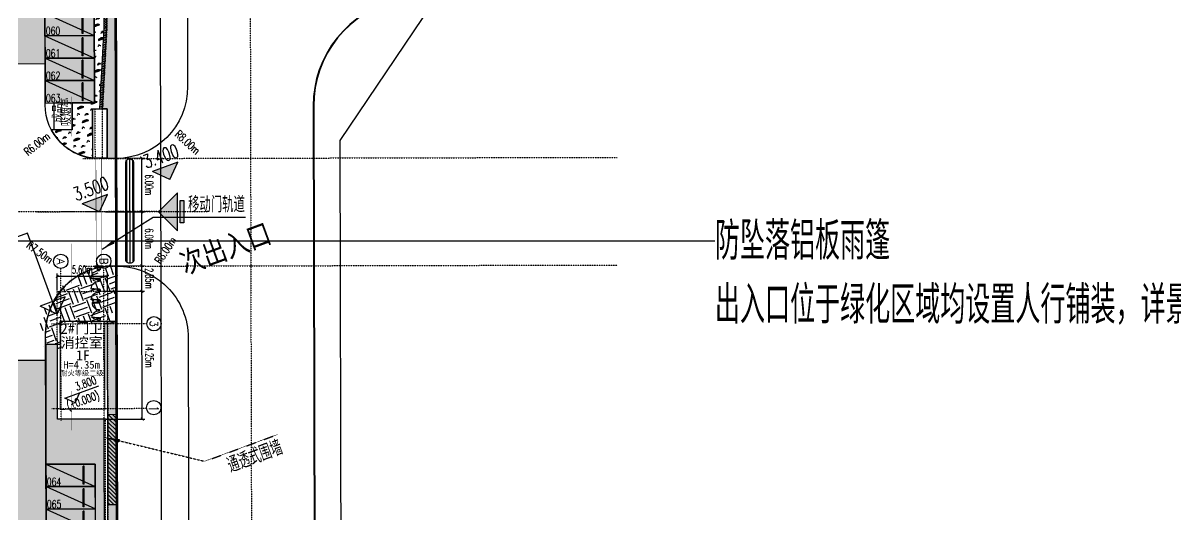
# Model space of a CAD drawing. Extents: x -23635 to 24049, y 82 to 60890.
# Drawn here: x -4063 to -2777, y 2604 to 3152 of the extents above; entities that cross this region are included whole.
import ezdxf
from ezdxf.enums import TextEntityAlignment as Align
from ezdxf.xclip import XClip

# ---------------------------------------------------------------- set-up
doc = ezdxf.new("R2010")
doc.units = 0
for name, pattern in [('10平面$0$DOTE', [2.42, 2, -0.2, 0.02, -0.2]), ('CENTER', [2, 1.25, -0.25, 0.25, -0.25]), ('DASH', [0.35, 0.25, -0.1]), ('DASHDOT', [1, 0.5, -0.25, 0, -0.25]), ('DOTE', [2.42, 2, -0.2, 0.02, -0.2])]:
    doc.linetypes.add(name, pattern=pattern)
for name, color, linetype in [('0-HX', 1, 'Continuous'), ('10平面$0$A-AXIS-DOTE', 14, '10平面$0$DOTE'), ('A-AXIS-D', 1, 'Continuous'), ('A-AXIS-DOTE', 14, 'DOTE'), ('A-AXIS-DP', 126, 'Continuous'), ('A-Car', 155, 'Continuous'), ('A-CURTAIN', 84, 'Continuous'), ('A-HATCH-1', 252, 'Continuous'), ('A-LIN-Dot', 163, 'DASH'), ('A-LIN-V', 9, 'Continuous'), ('A-SFCE', 30, 'Continuous'), ('A-STAIR', 150, 'Continuous'), ('AS-WALL', 40, 'Continuous'), ('AXIS_TEXT', 7, 'Continuous'), ('DIM', 173, 'Continuous'), ('DIM_LEAD', 3, 'Continuous'), ('JT-路缘石线', 5, 'Continuous'), ('JT-道路中心线', 1, 'DASHDOT'), ('JT-道路红线', 7, 'Continuous'), ('PUB_TEXT', 7, 'Continuous'), ('TEXT', 7, 'Continuous'), ('建-尺寸', 3, 'Continuous'), ('建-文字', 7, 'Continuous'), ('建-标高', 3, 'Continuous'), ('建筑物控制线', 7, 'Continuous'), ('总-标高', 3, 'Continuous'), ('黄', 40, 'Continuous')]:
    doc.layers.add(name, color=color, linetype=linetype)
doc.styles.add('_TCH_AXIS', font='COMPLEX', dxfattribs={"bigfont": 'GBCBIG'})
doc.styles.add('_TCH_DIM', font='SIMPLEX', dxfattribs={"bigfont": 'GBCBIG'})
doc.styles.add('A-DIM', font='SIMPLEX', dxfattribs={"bigfont": 'GBCBIG'})
doc.styles.add('A-DIM_T3', font='SIMPLEX', dxfattribs={"width": 0.6, "bigfont": 'GBCBIG'})
doc.styles.add('A-STANDARD', font='SIMPLEX', dxfattribs={"bigfont": 'GBCBIG'})
doc.styles.add('DHTEXT-1', font='ROMANS.shx', dxfattribs={"width": 0.7, "bigfont": 'CHINESE.shx'})
doc.styles.add('黑体', font='simhei.ttf', dxfattribs={"height": 12})
doc.dimstyles.new('A-DIM-300', dxfattribs={"dimscale": 300, "dimtxt": 2.975, "dimasz": 1, "dimexe": 1, "dimexo": 1, "dimgap": 1, "dimtad": 1, "dimlfac": 0.001, "dimzin": 0, "dimdsep": 46, "dimtxsty": 'A-DIM_T3', "dimblk": 'ARCHTICK', "dimcen": 0.09, "dimclrt": 7, "dimazin": 2, "dimtfac": 1, "dimtix": 1, "dimtmove": 2, "dimatfit": 3, "dimfxl": 0, "dimtolj": 1, "dimtzin": 0, "dimarcsym": 0})
pattern_1 = [(20, (440.1, 194.2), (956.276, 2050.7404), [240, -48, 64, -48, 240, -960]), (20, (348.5, 212), (956.276, 2050.7404), [160, -120, 240, -120, 160, -800]), (20, (655.9, 1004.9), (956.276, 2050.7404), [200, -80, 200, -1120]), (20, (-205.4, 1032), (956.276, 2050.7404), [80, -160, 80, -1280]), (110, (-55, 1086.7), (-2050.7404, 956.276), [144, -1456]), (110, (724.4, 348.8), (-2050.7404, 956.276), [160, -1440]), (110, (881.4, 1087), (-2050.7404, 956.276), [160, -1440]), (65, (925.3, 404.9), (-547.2322, 1503.5082), [160, -2102.7417]), (155, (534.4, 262.6), (-1503.5082, -547.2322), [160, -2102.7417]), (83.43495, (877.5, 396), (-547.23223, 1503.5082), [160, -3417.7088]), (95.963757, (799.57, 376.15), (-547.23223, 1503.50819), [160, -6436.969]), (95.963757, (956.55, 1114.36), (-547.23223, 1503.50819), [128, -6468.969]), (95.963757, (-24.93, 1097.67), (-547.23223, 1503.50819), [112, -6484.969]), (124.036243, (649.2, 321.43), (-547.23223, 1503.50819), [160, -6436.969]), (124.036243, (806.2, 1059.64), (-547.23223, 1503.50819), [128, -6468.969]), (124.036243, (-85.07, 1075.8), (-547.23223, 1503.50819), [112, -6484.969]), (136.56505, (576.8, 286.55), (-547.23223, 1503.5082), [160, -3417.7069])]

# ---------------------------------------------------------------- blocks, each defined once
blk = doc.blocks.new('GGRrrrr')
at = {"layer": 'A-CURTAIN'}
h = blk.add_hatch(dxfattribs=at)
h.set_pattern_fill('草坪或沼泽', color=256, scale=400, angle=20)
h.set_pattern_definition(pattern_1)
h.paths.add_polyline_path([(1393117, 618301), (1393293, 540880), (1330517, 532867), (1241738, 527103), (1161599, 521246), (1240383, 783372), (1244595, 797110), (1261186, 852563), (1335771, 847453), (1355485, 842595), (1380777, 840862), (1392640, 828900), (1392845, 738250), (1391845, 738248), (1391806, 755448), (1391306, 755447), (1391786, 764448), (1391641, 828487), (1380333, 839890), (1355330, 841603), (1335616, 846462), (1261915, 851511), (1245552, 796820), (1241340, 783081), (1162975, 522349), (1241669, 528100), (1330421, 533862), (1392291, 541761), (1392117, 618299)])
h.paths.add_polyline_path([(1393076, 636451), (1392076, 636448), (1392063, 641998), (1391564, 641997), (1392042, 650998), (1391887, 720048), (1392887, 720051)])
h = blk.add_hatch(dxfattribs=at)
h.set_pattern_fill('草坪或沼泽', color=256, scale=400, angle=20)
h.set_pattern_definition([(20, (440.1, 194.2), (956.276, 2050.7404), [240, -48, 64, -48, 240, -960]), (20, (348.5, 212), (956.276, 2050.7404), [160, -120, 240, -120, 160, -800]), (20, (655.9, 1004.9), (956.276, 2050.7404), [200, -80, 200, -1120]), (20, (-205.4, 1032), (956.276, 2050.7404), [80, -160, 80, -1280]), (110, (-55, 1086.7), (-2050.7404, 956.276), [144, -1456]), (110, (724.4, 348.8), (-2050.7404, 956.276), [160, -1440]), (110, (881.4, 1087), (-2050.7404, 956.276), [160, -1440]), (65, (925.3, 404.9), (-547.2322, 1503.5082), [160, -2102.7417]), (155, (534.4, 262.6), (-1503.5082, -547.2322), [160, -2102.7417]), (83.43495, (877.5, 396), (-547.23223, 1503.5082), [160, -3417.7088]), (95.963757, (799.57, 376.15), (-547.23223, 1503.50819), [160, -6436.969]), (95.963757, (956.55, 1114.36), (-547.23223, 1503.50819), [128, -6468.969]), (95.963757, (-24.93, 1097.67), (-547.23223, 1503.50819), [112, -6484.969]), (124.036243, (649.2, 321.43), (-547.23223, 1503.50819), [160, -6436.969]), (124.036243, (806.2, 1059.64), (-547.23223, 1503.50819), [128, -6468.969]), (124.036243, (-85.07, 1075.8), (-547.23223, 1503.50819), [112, -6484.969]), (136.56505, (576.8, 286.55), (-547.23223, 1503.5082), [160, -3417.7069])])
edge = h.paths.add_edge_path()
edge.add_line((1391003, 755446), (1391034, 755969))
edge.add_line((1391034, 755969), (1391485, 764440))
edge.add_line((1391485, 764440), (1391241, 828322))
edge.add_line((1391241, 828322), (1380155, 839501))
edge.add_line((1380155, 839501), (1355268, 841206))
edge.add_line((1355268, 841206), (1335554, 846065))
edge.add_line((1335554, 846065), (1262206, 851090))
edge.add_line((1262206, 851090), (1173161, 554852))
edge.add_line((1173161, 554852), (1173522, 554880))
edge.add_line((1173522, 554880), (1259299, 840247))
edge.add_line((1259299, 840247), (1260664, 840250))
edge.add_line((1260664, 840250), (1260651, 845748))
edge.add_line((1260651, 845748), (1335651, 845918))
edge.add_line((1335651, 845918), (1335664, 840421))
edge.add_line((1335664, 840421), (1342663, 840437))
edge.add_line((1342663, 840437), (1342657, 843434))
edge.add_line((1342657, 843434), (1345657, 843441))
edge.add_line((1345657, 843441), (1345664, 840444))
edge.add_line((1345664, 840444), (1365660, 840489))
edge.add_line((1365660, 840489), (1374552, 839873))
edge.add_arc((1367358, 824128), 17311, 5.58026, 65.44235, ccw=False)
edge.add_line((1384586, 825812), (1385553, 825812))
edge.add_line((1385553, 825812), (1390247, 825823))
edge.add_line((1390247, 825823), (1390405, 755445))
edge.add_line((1390405, 755445), (1391003, 755446))
h = blk.add_hatch(dxfattribs=at)
h.set_pattern_fill('草坪或沼泽', color=256, scale=400, angle=20)
h.set_pattern_definition(pattern_1)
edge = h.paths.add_edge_path()
edge.add_arc((1391170, 642458), 6012, 208.01, 263.36815)
edge.add_line((1390476, 636486), (1390464, 641995))
edge.add_line((1390464, 641995), (1391264, 641997))
edge.add_line((1391264, 641997), (1391743, 651004))
edge.add_line((1391743, 651004), (1391711, 665148))
edge.add_line((1391711, 665148), (1390611, 665145))
edge.add_line((1390611, 665145), (1390662, 642645))
edge.add_line((1390662, 642645), (1388162, 642639))
edge.add_line((1388162, 642639), (1388169, 639639))
edge.add_line((1388169, 639639), (1385862, 639634))
h = blk.add_hatch(dxfattribs=at)
h.set_pattern_fill('草坪或沼泽', color=256, scale=400, angle=20)
h.set_pattern_definition(pattern_1)
h.paths.add_polyline_path([(1390890, 542395), (1385390, 542383), (1385392, 541271), (1391890, 542113), (1391743, 607397), (1386543, 607386), (1386524, 615736), (1385223, 615733), (1385253, 602383), (1390753, 602395)])
at = {"layer": 'A-HATCH-1'}
h = blk.add_hatch(dxfattribs=at)
h.set_pattern_fill('EARTH', color=256, scale=500, angle=20.20026)
h.set_pattern_definition([(20.200256636, (-36923192475.8, -17186905227.2), (941.687654134, 2038.022782515), [1587.5, -1587.5]), (20.200256636, (-36923192681.4, -17186904668.5), (941.687654134, 2038.022782515), [1587.5, -1587.5]), (20.200256636, (-36923192887, -17186904109.8), (941.687654134, 2038.022782515), [1587.5, -1587.5]), (110.200256636, (-36923192769.2, -17186903855), (-2038.022782515, 941.687654134), [1587.5, -1587.5]), (110.200256636, (-36923192210.5, -17186903649.5), (-2038.022782515, 941.687654134), [1587.5, -1587.5]), (110.200256636, (-36923191651.8, -17186903443.9), (-2038.022782515, 941.687654134), [1587.5, -1587.5])])
h.paths.add_polyline_path([(1393117, 618301), (1386818, 618287), (1386824, 615736), (1385223, 615733), (1385220, 616983), (1385273, 617890), (1385387, 618573), (1385717, 619684), (1386169, 620650), (1386688, 621457), (1387106, 621973), (1387930, 622770), (1389011, 623518), (1390127, 624037), (1391253, 624355), (1392309, 624488), (1393103, 624490)])
at = {"layer": 'A-CURTAIN'}
blk.add_lwpolyline([(1392291, 541761), (1392117, 618299), (1393117, 618301), (1393293, 540880)], dxfattribs=at)
for points in [[(1393076, 636451), (1392076, 636448), (1392063, 641998), (1391564, 641997), (1392042, 650998), (1391887, 720048), (1392887, 720051)], [(1390890, 542395), (1385390, 542383), (1385392, 541271), (1391890, 542113), (1391743, 607397), (1386543, 607386), (1386524, 615736), (1385223, 615733), (1385253, 602383), (1390753, 602395)]]:
    blk.add_lwpolyline(points, close=True, dxfattribs=at)
blk.add_lwpolyline([(1385862, 639634, 0.2463554), (1390476, 636486), (1390464, 641995), (1391264, 641997), (1391743, 651004), (1391711, 665148), (1390611, 665145), (1390662, 642645), (1388162, 642639), (1388169, 639639), (1385862, 639634)], format="xyb", dxfattribs=at)
at = {"layer": 'A-HATCH-1'}
blk.add_lwpolyline([(1393117, 618301), (1386818, 618287), (1386824, 615736), (1385223, 615733), (1385220, 616983), (1385273, 617890), (1385387, 618573), (1385717, 619684), (1386169, 620650), (1386688, 621457), (1387106, 621973), (1387930, 622770), (1389011, 623518), (1390127, 624037), (1391253, 624355), (1392309, 624488), (1393103, 624490)], close=True, dxfattribs=at)
blk = doc.blocks.new('建筑-停车位-2400x5300')
blk.add_lwpolyline([(-50, 200), (-50, -5300), (2450, -5300), (2450, 200)], close=True)
for points in [[(2450, 200), (-50, -5300)], [(200, -3954), (2200, -3954)], [(200, -4054), (200, -3954)], [(200, -4054), (2200, -4054)], [(2200, -4054), (2200, -3954)]]:
    blk.add_lwpolyline(points)
blk = doc.blocks.new('G$C29A62568')
at = {"layer": 'A-Car', "extrusion": (7.12586e-08, 1.93674e-07, 1), "rotation": 69.79996271005484}
for p in [(40588305089.853416, 3380228874.090048, 3546.926147), (40588304226.606377, 3380226527.858052, 3546.925631), (40588303363.359489, 3380224181.626023, 3546.925115), (40588302500.112396, 3380221835.394013, 3546.924599), (40588287738.589859, 3380181714.826345, 3546.915777), (40588286875.342773, 3380179368.594353, 3546.915261), (40588286012.09581, 3380177022.362358, 3546.914745)]:
    blk.add_blockref('建筑-停车位-2400x5300', p, dxfattribs=at)
blk = doc.blocks.new('G$CD8C487B3')
at = {"layer": 'A-LIN-V'}
blk.add_lwpolyline([(-830, 1420), (1170, 1420), (1170, -1580), (-830, -1580)], close=True, dxfattribs=at)
at = {"layer": '建-文字', "style": 'A-STANDARD'}
for s, p in [('成品', (131, -771)), ('吸烟亭', (1076, -1171))]:
    blk.add_text(s, height=1057.8, rotation=90, dxfattribs=at).set_placement(p)
blk = doc.blocks.new('entry01')
at = {"layer": 'A-AXIS-D', "true_color": 0xf93306}
for points in [[(0, 2.12), (2.12, 0), (0, -2.12)], [(-0.7, -1.25), (-0.3, -1.25), (-0.3, 1.25), (-0.7, 1.25)]]:
    blk.add_hatch(color=20, dxfattribs=at).paths.add_polyline_path(points)
at = {"layer": 'A-AXIS-D', "color": 20, "true_color": 0xf93306}
blk.add_lwpolyline([(0, 2.12), (2.12, 0), (0, -2.12), (0, 2.12)], dxfattribs=at)
blk.add_lwpolyline([(-0.7, -1.25), (-0.3, -1.25), (-0.3, 1.25), (-0.7, 1.25)], close=True, dxfattribs=at)
blk = doc.blocks.new('_ArchTick')
at = {"color": 0, "linetype": 'ByBlock', "const_width": 0.4}
blk.add_lwpolyline([(-0.5, -0.5), (0.5, 0.5)], dxfattribs=at)
blk = doc.blocks.new('*D37')
at = {"layer": 'Defpoints', "color": 0, "transparency": 16777216}
for p in [(105697, -705082), (110050, -705082), (105697, -719332)]:
    blk.add_point(p, dxfattribs=at)
at = {"layer": '建-尺寸', "color": 0, "lineweight": -2, "transparency": 16777216}
for p, q in [((105997, -705082), (110350, -705082)), ((110050, -719332), (110050, -705082)), ((105997, -719332), (110350, -719332))]:
    blk.add_line(p, q, dxfattribs=at)
at = {"layer": '建-尺寸', "color": 0, "lineweight": -2, "transparency": 16777216, "xscale": 300, "yscale": 300, "zscale": 300}
for p, rotation in [((110050, -705082), 90.00000001584644), ((110050, -719332), 270.0000000158465)]:
    blk.add_blockref('_ArchTick', p, dxfattribs=dict(at, rotation=rotation))
at = {"layer": '建-尺寸', "color": 7, "transparency": 16777216, "insert": (110875, -712207), "char_height": 892.5, "attachment_point": 5, "rotation": 270, "style": 'A-DIM_T3'}
blk.add_mtext('\\A1;14.25m', dxfattribs=at)
blk = doc.blocks.new('*D38')
at = {"layer": 'Defpoints', "color": 0, "transparency": 16777216}
for p in [(105697, -702232), (110050, -702232), (105697, -705082)]:
    blk.add_point(p, dxfattribs=at)
at = {"layer": '建-尺寸', "color": 0, "lineweight": -2, "transparency": 16777216}
for p, q in [((105997, -702232), (110350, -702232)), ((110050, -705082), (110050, -702232)), ((105997, -705082), (110350, -705082))]:
    blk.add_line(p, q, dxfattribs=at)
at = {"layer": '建-尺寸', "color": 0, "lineweight": -2, "transparency": 16777216, "xscale": 300, "yscale": 300, "zscale": 300}
for p, rotation in [((110050, -702232), 90.0000000158464), ((110050, -705082), 270.0000000158464)]:
    blk.add_blockref('_ArchTick', p, dxfattribs=dict(at, rotation=rotation))
at = {"layer": '建-尺寸', "color": 7, "transparency": 16777216, "insert": (110875, -703657), "char_height": 892.5, "attachment_point": 5, "rotation": 270, "style": 'A-DIM_T3'}
blk.add_mtext('\\A1;2.85m', dxfattribs=at)
blk = doc.blocks.new('*D39')
at = {"layer": 'Defpoints', "color": 0, "transparency": 16777216}
for p in [(105697, -696232), (110050, -696232), (105697, -702232)]:
    blk.add_point(p, dxfattribs=at)
at = {"layer": '建-尺寸', "color": 0, "lineweight": -2, "transparency": 16777216}
for p, q in [((105997, -696232), (110350, -696232)), ((110050, -702232), (110050, -696232)), ((105997, -702232), (110350, -702232))]:
    blk.add_line(p, q, dxfattribs=at)
at = {"layer": '建-尺寸', "color": 0, "lineweight": -2, "transparency": 16777216, "xscale": 300, "yscale": 300, "zscale": 300}
for p, rotation in [((110050, -696232), 90.00000001584642), ((110050, -702232), 270.0000000158464)]:
    blk.add_blockref('_ArchTick', p, dxfattribs=dict(at, rotation=rotation))
at = {"layer": '建-尺寸', "color": 7, "transparency": 16777216, "insert": (110875, -699232), "char_height": 892.5, "attachment_point": 5, "rotation": 270, "style": 'A-DIM_T3'}
blk.add_mtext('\\A1;6.00m', dxfattribs=at)
blk = doc.blocks.new('*D40')
at = {"layer": 'Defpoints', "color": 0, "transparency": 16777216}
for p in [(105697, -690232), (110050, -690232), (105697, -696232)]:
    blk.add_point(p, dxfattribs=at)
at = {"layer": '建-尺寸', "color": 0, "lineweight": -2, "transparency": 16777216}
for p, q in [((105997, -690232), (110350, -690232)), ((110050, -696232), (110050, -690232)), ((105997, -696232), (110350, -696232))]:
    blk.add_line(p, q, dxfattribs=at)
at = {"layer": '建-尺寸', "color": 0, "lineweight": -2, "transparency": 16777216, "xscale": 300, "yscale": 300, "zscale": 300}
for p, rotation in [((110050, -690232), 90.00000001584647), ((110050, -696232), 270.0000000158465)]:
    blk.add_blockref('_ArchTick', p, dxfattribs=dict(at, rotation=rotation))
at = {"layer": '建-尺寸', "color": 7, "transparency": 16777216, "insert": (110875, -693232), "char_height": 892.5, "attachment_point": 5, "rotation": 270, "style": 'A-DIM_T3'}
blk.add_mtext('\\A1;6.00m', dxfattribs=at)
blk = doc.blocks.new('*D41')
at = {"layer": 'Defpoints', "color": 0, "transparency": 16777216}
for p in [(106197, -703400), (100597, -705278), (106197, -705278)]:
    blk.add_point(p, dxfattribs=at)
at = {"layer": '建-尺寸', "color": 0, "lineweight": -2, "transparency": 16777216}
for p, q in [((100597, -704978), (100597, -703100)), ((100597, -703400), (106197, -703400)), ((106197, -704978), (106197, -703100))]:
    blk.add_line(p, q, dxfattribs=at)
at = {"layer": '建-尺寸', "color": 0, "lineweight": -2, "transparency": 16777216, "xscale": 300, "yscale": 300, "zscale": 300, "rotation": 180}
blk.add_blockref('_ArchTick', (100597, -703400), dxfattribs=at)
at = {"layer": '建-尺寸', "color": 0, "lineweight": -2, "transparency": 16777216, "xscale": 300, "yscale": 300, "zscale": 300}
blk.add_blockref('_ArchTick', (106197, -703400), dxfattribs=at)
at = {"layer": '建-尺寸', "color": 7, "transparency": 16777216, "insert": (103397, -702654), "char_height": 892.5, "attachment_point": 5, "style": 'A-DIM_T3'}
blk.add_mtext('\\A1;5.60m', dxfattribs=at)
blk = doc.blocks.new('DOOR2DLIB$SYSLIB$00000111')
at = {"color": 0}
for p, q in [((-0.5, 0), (-0.5, 0.08)), ((-0.5, 0.08), (-0.46, 0.08)), ((-0.46, 0.08), (-0.46, 0.04)), ((-0.46, 0.04), (-0.42, 0.04)), ((-0.42, 0.04), (-0.42, 0)), ((0.42, 0.78), (0.38, 0.78)), ((0.38, 0.78), (0.38, 0.62)), ((0.42, 0.62), (0.38, 0.62)), ((0.46, 0.92), (0.42, 0.92)), ((0.42, 0.92), (0.42, 0.08)), ((0.42, 0.08), (0.46, 0.08)), ((0.42, 0.04), (0.42, 0)), ((0.46, 0.04), (0.42, 0.04)), ((0.46, 0.08), (0.46, 0.92)), ((0.49, 0.78), (0.46, 0.78)), ((0.49, 0.62), (0.46, 0.62)), ((0.46, 0.08), (0.46, 0.04)), ((0.5, 0.08), (0.46, 0.08)), ((0.49, 0.78), (0.49, 0.62)), ((0.5, 0), (0.5, 0.08)), ((-0.42, 0), (-0.5, 0)), ((-0.5, 0), (-0.5, 0)), ((0.42, 0), (0.5, 0)), ((0.5, 0), (0.5, 0))]:
    blk.add_line(p, q, dxfattribs=at)
blk.add_arc((0.42, 0.08), 0.836, 90, 182.8264, dxfattribs=at)
blk = doc.blocks.new('55555555555555555555555555555')
at = {"layer": '建-文字', "style": 'A-STANDARD', "width": 0.705882}
for s, p in [('060', (40588305724, 3380228851)), ('061', (40588304866, 3380226503)), ('062', (40588304008, 3380224155)), ('063', (40588303150, 3380221807)), ('064', (40588288479, 3380181653)), ('065', (40588287621, 3380179305))]:
    blk.add_text(s, height=892.5, rotation=339.92971, dxfattribs=at).set_placement(p)
blk = doc.blocks.new('39s9d')
at = {"layer": 'A-STAIR'}
for points in [[(2778670, 298867), (2778670, 291667)], [(2778730, 299010), (2778730, 291524)], [(2778874, 299067), (2778866, 299067)], [(2778870, 299067), (2778870, 291467)], [(2779010, 299010), (2779010, 291524)], [(2779070, 291667), (2779070, 298867)]]:
    blk.add_lwpolyline(points, dxfattribs=at)
for centre, start, end in [((2778870, 298867), 360, 180), ((2778870, 291667), 180, 360)]:
    blk.add_arc(centre, 200, start, end, dxfattribs=at)
blk = doc.blocks.new('rrrrrrrrrrrrrrrr')
at = {"layer": 'A-HATCH-1'}
h = blk.add_hatch(dxfattribs=at)
h.set_pattern_fill('编织金属网', color=256, scale=3000)
h.set_pattern_definition([(90, (300, 900), (-1200, 1800), [300, -3300]), (90, (600, 900), (-1200, 1800), [300, -3300]), (45, (300, 1200), (-6000, -5400), [2121.32034356, -8061.01730553]), (135, (600, 1200), (-6000, 5400), [2121.32034356, -8061.01730553])])
h.paths.add_polyline_path([(40588326766.958344, 3380429630.937966), (40588256321.386047, 3380455368.485463), (40588254434.740067, 3380450204.595783), (40588324880.268417, 3380424466.929785)])
h.paths.add_polyline_path([(40588342324.134193, 3380329280.830398), (40588347490.132118, 3380327393.380685), (40588371065.925941, 3380391920.921593), (40588365899.928093, 3380393808.371278), (40588342324.13427, 3380329280.830368)], is_closed=False)
h.paths.add_polyline_path([(40588308203.554443, 3380219865.035484), (40588315924.944313, 3380240998.661614), (40588316864.216049, 3380240655.489169), (40588331963.813477, 3380281983.471902), (40588325858.54319, 3380284214.094292), (40588303037.558533, 3380221752.484622)])
h.paths.add_polyline_path([(40588273800.492409, 3380125702.984636), (40588294390.854446, 3380182059.323965), (40588289224.857323, 3380183946.773546), (40588268634.495239, 3380127590.434074)])
h.paths.add_polyline_path([(40588123180.355591, 3380179894.848302), (40588089539.629158, 3380189554.118116), (40588088022.612953, 3380184270.744923, 0.0051228325), (40588088317.153427, 3380184182.897159), (40588120994.03511, 3380174800.376338, 0.0290502655), (40588121673.630829, 3380174647.317626)])
h = blk.add_hatch(dxfattribs=at)
h.set_pattern_fill('S形人行道砖', color=256, scale=2000)
h.set_pattern_definition([(0, (0, 0), (3000, 1000), [2000, -6000]), (90, (0, 0), (-2000, 2000), [2000, -6000]), (45, (0, 2000), (3000.000000057, 1000.00000002), [1414.4, -4242.4, 1414.4, -4242.5084984])])
h.paths.add_polyline_path([(40588080466.29776, 3380207612.947364), (40588252557.113663, 3380436566.106614), (40588246162.157509, 3380441372.824391), (40588074071.341614, 3380212419.665152)])
h.paths.add_polyline_path([(40588357551.650703, 3380394270.803479), (40588331951.162369, 3380324201.622723), (40588339465.340973, 3380321456.241163), (40588365899.928093, 3380393808.371278), (40588358117.881981, 3380396651.620718, -0.0584664304)])
h.paths.add_polyline_path([(40588320609.304543, 3380293158.672472), (40588297033.339851, 3380228630.663898), (40588304547.518227, 3380225885.282366), (40588328123.48275, 3380290413.291053)])
h.paths.add_polyline_path([(40588266345.495567, 3380144637.261932), (40588273859.674149, 3380141891.880311), (40588293205.688599, 3380194842.409006), (40588285691.510132, 3380197587.790587)])
at = {"layer": 'A-STAIR'}
for p, q in [((40588268257.128662, 3380126557.572247), (40588294218.020264, 3380197613.186259)), ((40588285691.510132, 3380197587.790587), (40588293205.899323, 3380194842.332016))]:
    blk.add_line(p, q, dxfattribs=at)
blk.add_lwpolyline([(40588308334.353333, 3380213216.394466), (40588306545.522636, 3380213869.961883, -0.4142135732), (40588302968.924698, 3380221564.632104), (40588329153.001183, 3380293231.10878)], format="xyb", dxfattribs=at)
for points, elevation in [([(40588303037.558533, 3380221752.484622), (40588308203.554443, 3380219865.035484), (40588315924.944313, 3380240998.661614), (40588316864.216049, 3380240655.489169), (40588331963.813477, 3380281983.471902), (40588325858.54319, 3380284214.094292)], 3538.282224), ([(40588289224.857323, 3380183946.773546), (40588294390.854446, 3380182059.323965), (40588273800.492409, 3380125702.984636), (40588268634.495239, 3380127590.434074)], 3538.273402)]:
    blk.add_lwpolyline(points, dxfattribs=dict(at, elevation=elevation))
for points in [[(40588297033.339851, 3380228630.663898), (40588304547.518227, 3380225885.282366)], [(40588304212.485603, 3380201946.51325), (40588308334.353333, 3380213216.394466)], [(40588304212.485603, 3380201946.51325), (40588303842.302147, 3380202081.763527)]]:
    blk.add_lwpolyline(points, dxfattribs=at)
blk.add_arc((40588301262.562683, 3380195039.391004), 7500, 69.9297114343, 159.9297095514, dxfattribs=at)
at = {"layer": '黄', "linetype": 'DASH', "ltscale": 10}
blk.add_line((40588311087.547897, 3380205902.41041), (40588125031.827629, 3380273879.753901), dxfattribs=at)
at = {"layer": 'A-STAIR', "xscale": 2.389561824646912, "yscale": 1.519782107761846, "rotation": 339.9297035593551}
blk.add_blockref('39s9d', (40581916703.881844, 3382064458.738308), dxfattribs=at)
blk = doc.blocks.new('66666666666666666666')
at = {"layer": 'DIM_LEAD'}
blk.add_hatch(color=256, dxfattribs=at).paths.add_polyline_path([(105616.667, -700380), (106997.278, -699760.393), (106786.705, -699420.307)], flags=17)
at = {"layer": 'A-AXIS-D'}
for centre in [(100997.131, -701734.923), (105797.131, -701734.923), (111381.887, -708712.04), (111331.887, -718057.04)]:
    blk.add_circle(centre, 800, dxfattribs=at)
at = {"layer": 'A-AXIS-DOTE'}
for p, q in [((117391.352, -696232.039), (98332.869, -696232.039)), ((100997.131, -719489.923), (100997.131, -702480)), ((105797.131, -719489.923), (105797.131, -702480)), ((99963.932, -708682.039), (110582.449, -708682.039)), ((99963.932, -718132.039), (110535.41, -718132.039))]:
    blk.add_line(p, q, dxfattribs=at)
at = {"layer": 'A-LIN-Dot'}
blk.add_lwpolyline([(100597.131, -719332.039), (100597.131, -705082.039), (106197.131, -705082.039), (106197.131, -719332.039)], close=True, dxfattribs=at)
at = {"layer": 'A-LIN-V'}
blk.add_lwpolyline([(105697.131, -690231.704), (104797.131, -690231.704)], dxfattribs=at)
at = {"layer": 'A-LIN-V', "linetype": 'DASH', "ltscale": 2, "const_width": 50}
for points in [[(104946.667, -690231.704), (104946.667, -702231.704)], [(105546.667, -690231.704), (105546.667, -702231.704)]]:
    blk.add_lwpolyline(points, dxfattribs=at)
at = {"layer": 'A-LIN-V'}
for points in [[(104797.131, -702431.704), (104797.131, -702231.704), (105697.131, -702231.704), (105697.131, -702431.704)], [(105097.131, -702681.704), (105097.131, -702481.704), (105397.131, -702481.704), (105397.131, -702681.704)], [(105097.131, -703881.704), (105097.131, -703681.704), (105397.131, -703681.704), (105397.131, -703881.704)], [(105097.131, -705081.704), (105097.131, -704881.704), (105397.131, -704881.704), (105397.131, -705081.704)], [(105097.131, -706281.704), (105097.131, -706081.704), (105397.131, -706081.704), (105397.131, -706281.704)], [(105097.131, -708281.704), (105097.131, -708081.704), (105397.131, -708081.704), (105397.131, -708281.704)]]:
    blk.add_lwpolyline(points, close=True, dxfattribs=at)
at = {"layer": 'AS-WALL', "color": 20, "true_color": 0xf72408, "const_width": 100}
blk.add_lwpolyline([(100897.131, -708431.697), (105897.131, -708431.697), (105897.131, -718231.697), (100897.131, -718231.697)], close=True, dxfattribs=at)
at = {"layer": 'DIM_LEAD'}
for p, q in [((105616.667, -700380), (111333.944, -696840)), ((111333.944, -696840), (121626.323, -696840))]:
    blk.add_line(p, q, dxfattribs=at)
at = {"layer": 'A-AXIS-D', "xscale": -999.9999999999998, "yscale": 1000, "zscale": 1000, "rotation": 0.1495342307373651}
blk.add_blockref('entry01', (114031.352, -696232.039), dxfattribs=at)
at = {"layer": 'A-LIN-V', "zscale": 100}
for p, xscale, yscale, rotation in [((105310.287, -703181.704), 1000.000008912118, -1000.000008912118, 270.0000007138132), ((105310.287, -704381.155), 1001.098882521298, -1001.098882521298, 270.0000005714799), ((105310.287, -705581.872), 999.664715706611, -999.664715706611, 270.0000004354633), ((105310.287, -706731.704), 899.999995989863, 899.999995989863, 89.9999995548852), ((105310.287, -707631.704), 900.0000175571807, -900.0000175571807, 270.0000005736524)]:
    blk.add_blockref('DOOR2DLIB$SYSLIB$00000111', p, dxfattribs=dict(at, xscale=xscale, yscale=yscale, rotation=rotation))
at = {"layer": 'A-AXIS-DP', "color": 7, "style": 'A-DIM_T3', "width": 0.6}
blk.add_text('1', height=1120, rotation=269.99999993, dxfattribs=at).set_placement((110791.538, -717877.313))
at = {"layer": 'AXIS_TEXT', "style": '_TCH_AXIS'}
for s, rotation, width, p, p2 in [('A', 270.00000186, 0.944444, (100561.874, -701382.572), (100561.874, -702087.274)), ('B', 270.00000062, 1, (105361.874, -701382.572), (105361.874, -702087.274)), ('3', 270.00000062, 1.214286, (110933.501, -708359.133), (110933.501, -709063.835))]:
    blk.add_text(s, height=870.514, rotation=rotation, dxfattribs=dict(at, width=width)).set_placement(p, p2, align=Align.FIT)
at = {"layer": 'DIM_LEAD', "color": 7, "style": '_TCH_DIM'}
blk.add_text('移动门轨道', height=1762.963, dxfattribs=at).set_placement((115209.657, -696315))
at = {"layer": '建-文字', "style": '黑体'}
for s, height, p in [('门卫', 1143.0579, (102598.461, -709764.874)), ('#', 1143.058, (101776.487, -709764.874)), ('消控室', 1143.0579, (100977.955, -711361.523)), ('1F', 1143.0579, (102667.685, -712786.262)), ('H=4.35m', 857.2935, (101248.394, -713692.325)), ('耐火等级二级', 571.529, (100938.388, -714473.392))]:
    blk.add_text(s, height=height, dxfattribs=at).set_placement(p)
at = {"layer": '建-尺寸'}
for base, p1, p2, picture, middle in [((110049.98, -690231.704), (105697.132, -696232.039), (105697.132, -690231.704), '*D40', (110874.98, -693231.871)), ((110049.98, -696232.039), (105697.132, -702231.704), (105697.132, -696232.039), '*D39', (110874.98, -699231.871)), ((110049.98, -702231.704), (105697.132, -705082.039), (105697.132, -702231.704), '*D38', (110874.98, -703656.872)), ((110049.98, -705082.039), (105697.132, -719331.697), (105697.132, -705082.039), '*D37', (110874.98, -712206.868))]:
    dim = blk.add_linear_dim(base=base, p1=p1, p2=p2, angle=90.00000002, dimstyle='A-DIM-300', override={"dimpost": 'm'}, dxfattribs=at)
    dim.commit()
    dim.dimension.update_dxf_attribs({"geometry": picture, "text_midpoint": middle, "dimtype": 129, "text_rotation": 270.00000002})
dim = blk.add_aligned_dim(p1=(100597.131, -705277.961), p2=(106196.662, -705277.961), distance=1877.961, dimstyle='A-DIM-300', override={"dimpost": 'm'}, dxfattribs=at)
dim.commit()
dim.dimension.update_dxf_attribs({"geometry": '*D41', "text_midpoint": (103396.897, -702653.75)})
blk = doc.blocks.new('20250902102241')
at = {"layer": 'A-AXIS-DOTE'}
blk.add_hatch(color=256, dxfattribs=at).paths.add_polyline_path([(-26348.994, 63770.29), (-24937.237, 63225.365), (-24843.781, 63614.294)], flags=17)
at = {"layer": 'A-LIN-V'}
h = blk.add_hatch(dxfattribs=at)
h.set_pattern_fill('ANSI31', color=256, scale=200, angle=302.82317411)
h.set_pattern_definition([(135.129966, (-541596, 214983.8), (-223.99657, -225.01508), [])])
h.paths.add_polyline_path([(-25204.808, 66335.929), (-26204.805, 66333.661), (-26182.122, 56333.687), (-25182.125, 56335.955)])
at = {"layer": '建-标高'}
for points in [[(-19288.855, 92552.663), (-18399.071, 94478.354), (-21214.546, 93442.447)], [(-27110.462, 88931.665), (-26220.679, 90857.356), (-29036.153, 89821.449)]]:
    blk.add_hatch(color=256, dxfattribs=at).paths.add_polyline_path(points, flags=17)
at = {"color": 1, "linetype": 'DASH', "ltscale": 3, "const_width": 300}
blk.add_lwpolyline([(-25706.112, 287335.361), (-37568.301, 299297.097), (-62860.347, 301029.835), (-82574.355, 305888.631), (-157160.044, 310998.439), (-173750.649, 255545.053), (-177962.872, 241806.878), (-256746.832, -20318.913), (-176607.747, -14462.154), (-87828.721, -8698.105), (-25052.786, -684.2)], close=True, dxfattribs=at)
at = {"layer": '0-HX', "linetype": 'CENTER', "ltscale": 0.2}
blk.add_line((-25052.785, -684.2), (-25706.111, 287335.361), dxfattribs=at)
blk.add_lwpolyline([(-25706.112, 287335.361), (-37568.301, 299297.097), (-62860.347, 301029.835), (-82574.355, 305888.631), (-157160.044, 310998.439), (-173750.649, 255545.053), (-177962.872, 241806.878), (-256746.832, -20318.913), (-176607.747, -14462.154), (-87828.721, -8698.105), (-25052.786, -684.2)], close=True, dxfattribs=at)
at = {"layer": '10平面$0$A-AXIS-DOTE', "ltscale": 2}
for points in [[(-28983.211, 94877.432), (30605.753, 95012.602)], [(-28955.991, 82877.463), (30632.973, 83012.633)]]:
    blk.add_lwpolyline(points, dxfattribs=at)
at = {"layer": 'A-AXIS-DOTE'}
for p, q in [((-26348.994, 63770.29), (-15388.166, 61136.504)), ((-15388.166, 61136.504), (-7239.562, 64134.648))]:
    blk.add_line(p, q, dxfattribs=at)
blk.add_lwpolyline([(-26584.477, 167583.403), (-26452.57, 109433.175), (-26932.153, 100432.099)], dxfattribs=at)
at = {"layer": 'A-LIN-V'}
for points in [[(-26282.155, 100433.732), (-26269.679, 94933.587), (-27869.674, 94929.958), (-27882.151, 100429.934), (-26282.155, 100433.732)], [(-25204.808, 66335.929), (-26204.805, 66333.661), (-26182.122, 56333.687), (-25182.125, 56335.955), (-25204.808, 66335.929)]]:
    blk.add_lwpolyline(points, dxfattribs=at)
at = {"layer": 'A-LIN-V', "linetype": 'DASH'}
for points in [[(-27632.151, 100430.528), (-27619.675, 94930.525)], [(-26832.153, 100432.426), (-26819.677, 94932.34)]]:
    blk.add_lwpolyline(points, dxfattribs=at)
at = {"layer": 'A-SFCE', "linetype": 'DASH'}
for points in [[(-26203.674, 65833.662), (-26054.785, 196.001), (-87924.523, -7702.219), (-176676.587, -13464.518), (-255371.062, -19215.702), (-177005.988, 241516.393), (-172793.582, 255255.167), (-156431.072, 309946.153), (-82729.341, 304896.905), (-63015.333, 300038.109), (-43570.069, 298705.929), (-38012.841, 298325.208), (-26705.178, 286922.651), (-26559.906, 222879.095), (-27039.712, 213873.826)], [(-26503.673, 65832.982), (-26355.385, 460.061), (-87953.264, -7403.454), (-176697.239, -13165.227), (-254958.331, -18884.738), (-176718.924, 241429.246), (-172506.462, 255168.201), (-156212.381, 309630.468), (-82775.837, 304599.387), (-63061.829, 299740.592), (-43590.574, 298406.631), (-38146.203, 298033.641), (-27004.898, 286798.839), (-26859.924, 222886.742), (-27339.287, 213889.788)], [(-26734.186, 167454.76), (-26602.58, 109437.013), (-27082.134, 100440.173)], [(-26434.186, 167455.44), (-26302.561, 109429.363), (-26782.559, 100424.204)]]:
    blk.add_lwpolyline(points, dxfattribs=at)
at = {"layer": 'JT-路缘石线', "ltscale": 10}
for points in [[(-25676.92, 184685.163), (-25472.778, 184685.623, -0.4142126471), (-17454.677, 176703.79), (-17287.271, 102903.984, -0.4142133502), (-25269.098, 94885.858), (-25269.571, 94885.857)], [(146749.614, 169010.895), (4257.667, 111930.641), (3326.378, 111510.737), (2434.215, 111013.167), (1587.52, 110441.541), (792.557, 109799.976), (55.066, 109093.143), (-619.666, 108326.075), (-1226.721, 107504.525), (-1761.724, 106634.259), (-2220.723, 105721.631), (-2600.414, 104773.292), (-2898.189, 103796.061), (-3111.77, 102797.064), (-3239.578, 101783.595), (-3280.76, 100762.893), (-3056.529, 1900.861, 0.4479412449), (-824.987, -81.154), (-51.909, 8.954)], [(146759.153, 168984.969), (4309.575, 111921.688), (3378.287, 111501.784), (2486.124, 111004.213), (1639.428, 110432.587), (844.465, 109791.023), (106.974, 109084.189), (-567.757, 108317.122), (-1174.813, 107495.571), (-1709.815, 106625.305), (-2168.815, 105712.677), (-2548.505, 104764.338), (-2846.281, 103787.107), (-3059.862, 102788.11), (-3187.67, 101774.641), (-3228.852, 100753.939), (-3004.62, 1891.907, 0.4479412449), (-773.078, -90.108), (0, 0)], [(-25242.35, 82885.889), (-25241.897, 82885.89, -0.4142140789), (-17223.757, 74904.057), (-17048.595, -2315.001)]]:
    blk.add_lwpolyline(points, format="xyb", dxfattribs=at)
at = {"layer": 'JT-道路中心线', "flags": 128}
blk.add_lwpolyline([(-10608.803, 408156.318), (-10951.2, 396019.042), (-10795.862, 327557.939), (-10050.279, -1156.428)], dxfattribs=at)
at = {"layer": 'JT-道路红线'}
for points in [[(-20048.587, -2321.806), (-20710.318, 289398.444), (-35345.597, 304156.541), (-62085.416, 305988.466), (-81799.423, 310847.261), (-189988.569, 318259.216), (-204764.873, 307917.946)], [(-51.909, 8.954), (-271.588, 96874.178), (8989.449, 110594.024), (147786.048, 166193.99)], [(-51.894, 8.959), (-271.574, 96874.184), (8989.463, 110594.029), (147786.048, 166193.99)]]:
    blk.add_lwpolyline(points, dxfattribs=at)
at = {"layer": 'JT-道路红线', "const_width": 1}
blk.add_lwpolyline([(-51.894, 8.959), (-271.574, 96874.184)], dxfattribs=at)
at = {"layer": '建-尺寸'}
for points in [[(-34767.938, 94917.043, 0, 0, 0), (-32444.805, 96768.235, 198, 0, 0), (-31975.564, 97142.151, 0, 0, 0)], [(-16638.202, 94976.714, 0, 0, 0), (-18940.722, 97082.254, 198, 0, 0), (-19383.503, 97487.155, 0, 0, 0)], [(-18163.801, 85565.834, 0, 0, 0), (-20481.26, 82060.095, 198, 0, 0), (-20812.131, 81559.57, 0, 0, 0)], [(-35478.143, 84636.579, 0, 0, 0), (-31052.885, 81463.685, 198, 0, 0), (-30565.271, 81114.067, 0, 0, 0)]]:
    blk.add_lwpolyline(points, format="xyseb", dxfattribs=at)
at = {"layer": '建-标高'}
for p, q in [((-18399.071, 94478.354), (-21214.546, 93442.447)), ((-19288.855, 92552.663), (-18399.071, 94478.354)), ((-19288.855, 92552.663), (-21214.546, 93442.447)), ((-26220.679, 90857.356), (-29036.153, 89821.449)), ((-27110.462, 88931.665), (-26220.679, 90857.356)), ((-27110.462, 88931.665), (-29036.153, 89821.449)), ((-35144.02, 86560.727), (-43348.504, 83542.023)), ((-31829.803, 77553.076), (-35144.02, 86560.727)), ((-30940.02, 79478.767), (-33755.494, 78442.86)), ((-31829.803, 77553.076), (-33755.494, 78442.86)), ((-31829.803, 77553.076), (-30940.02, 79478.767))]:
    blk.add_line(p, q, dxfattribs=at)
at = {"layer": '建筑物控制线', "color": 6, "linetype": 'CENTER', "ltscale": 0.2, "const_width": 10}
blk.add_lwpolyline([(-30701.444, 285271.814), (-39791.003, 294437.652), (-63635.278, 296071.205), (-83349.286, 300930.001), (-153515.185, 305737.012), (-168965.313, 254095.622), (-173178.462, 240354.427), (-249867.983, -14802.855), (-176951.947, -9473.974), (-88307.734, -3718.678), (-30062.782, 3716.807)], close=True, dxfattribs=at)
at = {"layer": '总-标高'}
for p, q in [((-30989.011, 68168.919), (-27208.783, 69559.791)), ((-29833.596, 67635.049), (-30989.011, 68168.919)), ((-29833.596, 67635.049), (-29299.726, 68790.464))]:
    blk.add_line(p, q, dxfattribs=at)
blk.add_blockref('GGRrrrr', (-1418345.723, -541564.674))
at = {"extrusion": (7.01768e-10, -2.06366e-07, 1), "rotation": 20.33000348399271}
blk.add_blockref('G$C29A62568', (-36885594178.778, -17271018556.445, 17.274), dxfattribs=at)
at = {"layer": 'A-LIN-V'}
for name, p, rotation in [('rrrrrrrrrrrrrrrr', (-36924610921.463, -17187446792.218), 20.20025663620597), ('55555555555555555555555555555', (-36924610921.463, -17187446792.218), 20.20025663620597), ('G$CD8C487B3', (-31350.376, 99652.074), 0.1299683796435906), ('66666666666666666666', (-134031.773, 784922.958), 0.1299680707707689)]:
    blk.add_blockref(name, p, dxfattribs=dict(at, rotation=rotation))
at = {"layer": 'A-AXIS-DOTE', "color": 7, "style": '_TCH_DIM'}
blk.add_text('通透式围墙', height=1762.963, rotation=20.20026887, dxfattribs=at).set_placement((-12475.986, 59783.89))
at = {"layer": 'PUB_TEXT', "linetype": 'Continuous', "style": '黑体', "width": 0.8}
blk.add_text('次出入口', height=2400, rotation=20.20026887, dxfattribs=at).set_placement((-17580.818, 81954.778))
at = {"layer": '建-尺寸', "color": 7, "style": 'A-DIM', "width": 0.705882}
for s, rotation, p in [('R8.00m', 317.55864526, (-18795.765, 97462.931)), ('R6.00m', 38.5496227, (-35097.821, 95138.468)), ('R7.50m', 324.35956999, (-35354.969, 85014.309)), ('R8.00m', 56.53340604, (-20283, 83046.838))]:
    blk.add_text(s, height=892.5, rotation=rotation, dxfattribs=at).set_placement(p)
at = {"layer": '建-文字', "style": '黑体'}
blk.add_text('2', height=1203.219, rotation=0.12993762, dxfattribs=at).set_placement((-31477.442, 75328.49))
at = {"layer": '建-标高', "color": 7, "style": 'A-STANDARD', "width": 0.705882}
for s, p in [('3.400', (-21912, 93745.239)), ('3.500', (-29733.607, 90124.241))]:
    blk.add_text(s, height=1487.5, rotation=20.20026887, dxfattribs=at).set_placement(p)
at = {"layer": '总-标高', "color": 7, "style": 'A-STANDARD', "width": 0.705882}
for s, p in [('3.800', (-29654.397, 68995.613)), ('(%%P0.000)', (-30590.329, 66847.827))]:
    blk.add_text(s, height=892.5, rotation=20.20026887, dxfattribs=at).set_placement(p)

msp = doc.modelspace()

# ---------------------------------------------------------------- linework, layer by layer
at = {"layer": 'DIM'}
msp.add_lwpolyline([(-5701.9, 2909), (-3706.3, 2909), (-3291.4, 2909)], dxfattribs=at)

# ---------------------------------------------------------------- block references
at = {"ltscale": 1000}
ref = msp.add_blockref('20250902102241', (-3706.6, 2052), dxfattribs=dict(at, xscale=0.01, yscale=0.01, zscale=0.01))
XClip(ref).set_block_clipping_path([(-317074.0745631605, -93445.7805971894), (132623.1583249196, 357657.8347154614)])

# ---------------------------------------------------------------- texts
at = {"layer": 'TEXT', "ltscale": 120, "style": 'DHTEXT-1', "width": 0.7}
for s, p in [('防坠落铝板雨篷', (-3291.4, 2909)), ('出入口位于绿化区域均设置人行铺装，详景观', (-3291.4, 2837.8))]:
    msp.add_text(s, height=42, dxfattribs=at).set_placement(p, align=Align.MIDDLE_LEFT)

doc.saveas('drawing.dxf')
